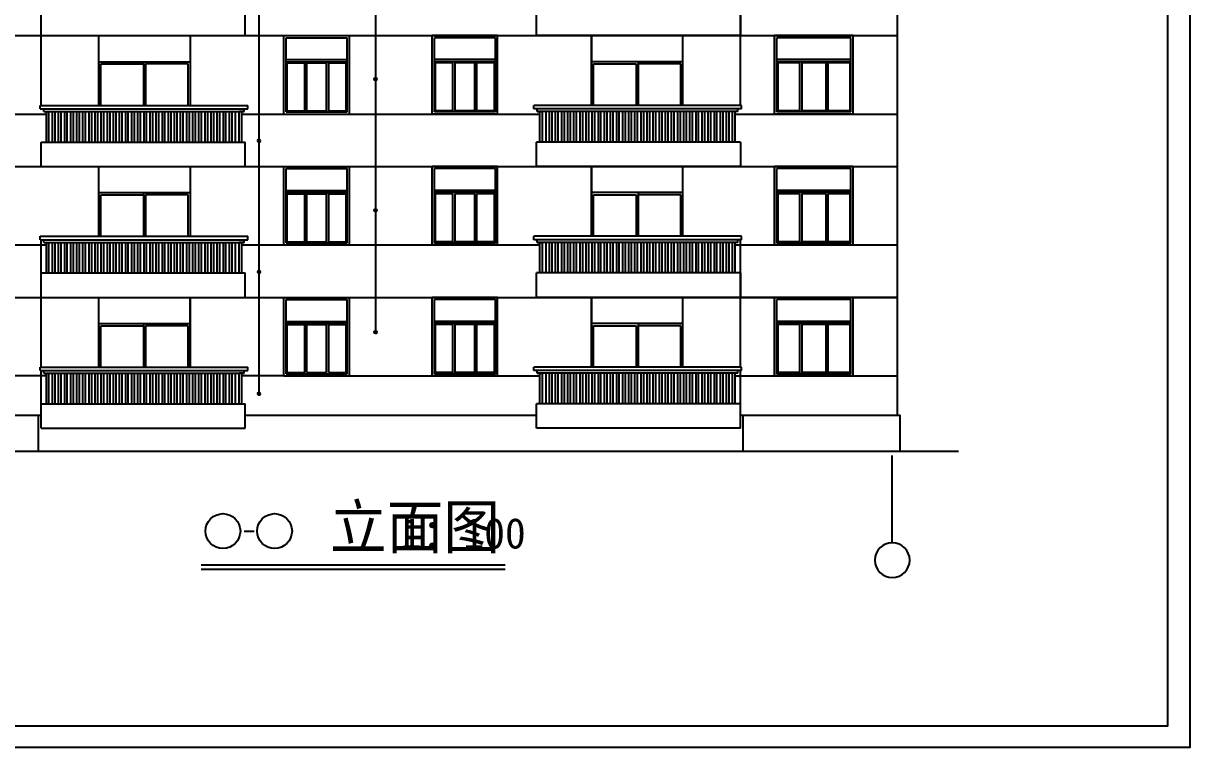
# Model space of a CAD drawing. Header units: metres. Extents: x 338339 to 1133840, y -479113 to 96125.
# Drawn here: x 493822 to 520571, y -253427 to -236826 of the extents above; entities that cross this region are included whole.
import ezdxf

# ---------------------------------------------------------------- set-up
doc = ezdxf.new("R2010")
doc.units = ezdxf.units.M
for name, color, linetype in [('AXIS', 3, 'Continuous'), ('PUB_TEXT', 7, 'Continuous'), ('PUB_TITLE', 4, 'Continuous')]:
    doc.layers.add(name, color=color, linetype=linetype)

# ---------------------------------------------------------------- blocks, each defined once
blk = doc.blocks.new('_AXISO')
blk.add_circle((0, 0), 0.5)

msp = doc.modelspace()

# ---------------------------------------------------------------- hatches: boundary and pattern name
h = msp.add_hatch()
h.set_pattern_fill('SOLID')
h.paths.add_polyline_path([(501928.75, -238106.67, 1), (501868.75, -238106.67, 1)])
h = msp.add_hatch()
h.set_pattern_fill('SOLID')
h.paths.add_polyline_path([(499257.29, -239516.55, 1), (499197.29, -239516.55, 1)])
h = msp.add_hatch()
h.set_pattern_fill('SOLID')
h.paths.add_polyline_path([(499257.29, -239517.13, 1), (499197.29, -239517.13, 1)])
h = msp.add_hatch()
h.set_pattern_fill('SOLID')
h.paths.add_polyline_path([(501928.75, -241111.18, 1), (501868.75, -241111.18, 1)])
h = msp.add_hatch()
h.set_pattern_fill('SOLID')
h.paths.add_polyline_path([(499257.29, -242521.64, 1), (499197.29, -242521.64, 1)])
h = msp.add_hatch()
h.set_pattern_fill('SOLID')
h.paths.add_polyline_path([(501928.75, -243904.85, 1), (501868.75, -243904.85, 1)])
h = msp.add_hatch()
h.set_pattern_fill('SOLID')
h.paths.add_polyline_path([(499257.29, -245315.31, 1), (499197.29, -245315.31, 1)])

# ---------------------------------------------------------------- linework, layer by layer
for p, q in [((501898.75, -226057.94), (501898.75, -243907.51)), ((499226.25, -226981.71), (499226.25, -245307.71)), ((513869.99, -241785.92), (513869.99, -232785.92)), ((494229.99, -238705.92), (494229.99, -235785.92)), ((510269.99, -238705.92), (510269.99, -235785.92)), ((494229.99, -237105.92), (494229.99, -236545.92)), ((498909.99, -237105.92), (498909.99, -236545.92)), ((505589.99, -237105.92), (505589.99, -236545.92)), ((510269.99, -236545.92), (510269.99, -237105.92)), ((490629.99, -237105.92), (501499.99, -237105.92)), ((494229.99, -237105.92), (498909.99, -237105.92)), ((495549.99, -237105.92), (497649.99, -237105.92)), ((495549.99, -237105.92), (497649.99, -237105.92)), ((495549.99, -238705.92), (495549.99, -237105.92)), ((495849.99, -237105.92), (497349.99, -237105.92)), ((497649.99, -237105.92), (497649.99, -238705.92)), ((499799.99, -237105.92), (501299.99, -237105.92)), ((499799.99, -238905.92), (499799.99, -237105.92)), ((499849.99, -237155.92), (501249.99, -237155.92)), ((499849.99, -238855.92), (499849.99, -237155.92)), ((501249.99, -238855.92), (501249.99, -237155.92)), ((501299.99, -238905.92), (501299.99, -237105.92)), ((501299.99, -237105.92), (513869.99, -237105.92)), ((503199.99, -238905.92), (503199.99, -237105.92)), ((504699.99, -237105.92), (503199.99, -237105.92)), ((503249.99, -238855.92), (503249.99, -237155.92)), ((504649.99, -237155.92), (503249.99, -237155.92)), ((504649.99, -238855.92), (504649.99, -237155.92)), ((504699.99, -238905.92), (504699.99, -237105.92)), ((510269.99, -237105.92), (505589.99, -237105.92)), ((506849.99, -238705.92), (506849.99, -237105.92)), ((506849.99, -237105.92), (506849.99, -238705.92)), ((508949.99, -237105.92), (506849.99, -237105.92)), ((508949.99, -237105.92), (506849.99, -237105.92)), ((508649.99, -237105.92), (507149.99, -237105.92)), ((508949.99, -238705.92), (508949.99, -237105.92)), ((508949.99, -238705.92), (508949.99, -237105.92)), ((511049.99, -238905.92), (511049.99, -237105.92)), ((512849.99, -237105.92), (511049.99, -237105.92)), ((512799.99, -237155.92), (511099.99, -237155.92)), ((511099.99, -238855.92), (511099.99, -237155.92)), ((512699.99, -237105.92), (511199.99, -237105.92)), ((512699.99, -237105.92), (511199.99, -237105.92)), ((512799.99, -238855.92), (512799.99, -237155.92)), ((512849.99, -238905.92), (512849.99, -237105.92)), ((495549.99, -237705.92), (497649.99, -237705.92)), ((495599.99, -237755.92), (496574.99, -237755.92)), ((495599.99, -238705.92), (495599.99, -237755.92)), ((496574.99, -237705.92), (496574.99, -238705.92)), ((497599.99, -237755.92), (496624.99, -237755.92)), ((496624.99, -237755.92), (496624.99, -238705.92)), ((497599.99, -238705.92), (497599.99, -237755.92)), ((499849.99, -237655.92), (501249.99, -237655.92)), ((499849.99, -237705.92), (501249.99, -237705.92)), ((499874.99, -238830.92), (499874.99, -237730.92)), ((499874.99, -237730.92), (500274.99, -237730.92)), ((500274.99, -238830.92), (500274.99, -237730.92)), ((500324.99, -238830.92), (500324.99, -237730.92)), ((500324.99, -237730.92), (500774.99, -237730.92)), ((500774.99, -238830.92), (500774.99, -237730.92)), ((500824.99, -238830.92), (500824.99, -237730.92)), ((500824.99, -237730.92), (501224.99, -237730.92)), ((501224.99, -238830.92), (501224.99, -237730.92)), ((504649.99, -237655.92), (503249.99, -237655.92)), ((504649.99, -237705.92), (503249.99, -237705.92)), ((503674.99, -237730.92), (503274.99, -237730.92)), ((503274.99, -238830.92), (503274.99, -237730.92)), ((503674.99, -238830.92), (503674.99, -237730.92)), ((504174.99, -237730.92), (503724.99, -237730.92)), ((503724.99, -238830.92), (503724.99, -237730.92)), ((504174.99, -238830.92), (504174.99, -237730.92)), ((504624.99, -237730.92), (504224.99, -237730.92)), ((504224.99, -238830.92), (504224.99, -237730.92)), ((504624.99, -238830.92), (504624.99, -237730.92)), ((508949.99, -237705.92), (506849.99, -237705.92)), ((506899.99, -238705.92), (506899.99, -237755.92)), ((506899.99, -237755.92), (507874.99, -237755.92)), ((507874.99, -237755.92), (507874.99, -238705.92)), ((507924.99, -237705.92), (507924.99, -238705.92)), ((508899.99, -237755.92), (507924.99, -237755.92)), ((508899.99, -238705.92), (508899.99, -237755.92)), ((512799.99, -237655.92), (511099.99, -237655.92)), ((512799.99, -237705.92), (511099.99, -237705.92)), ((511124.99, -237730.92), (511124.99, -238830.92)), ((511624.99, -237730.92), (511124.99, -237730.92)), ((511624.99, -237730.92), (511624.99, -238830.92)), ((511674.99, -237730.92), (511674.99, -238830.92)), ((512224.99, -237730.92), (511674.99, -237730.92)), ((512224.99, -237730.92), (512224.99, -238830.92)), ((512774.99, -237730.92), (512274.99, -237730.92)), ((512274.99, -237730.92), (512274.99, -238830.92)), ((512774.99, -237730.92), (512774.99, -238830.92)), ((494209.99, -238785.92), (494209.99, -238705.92)), ((494209.99, -238705.92), (498969.99, -238705.92)), ((494209.99, -238785.92), (498969.99, -238785.92)), ((494289.99, -238845.92), (494289.99, -238785.92)), ((494289.99, -238845.92), (498889.99, -238845.92)), ((494349.99, -239545.92), (494349.99, -238845.92)), ((494409.99, -239545.92), (494409.99, -238845.92)), ((494489.99, -239545.92), (494489.99, -238845.92)), ((494549.99, -239545.92), (494549.99, -238845.92)), ((494629.99, -239545.92), (494629.99, -238845.92)), ((494689.99, -239545.92), (494689.99, -238845.92)), ((494769.99, -239545.92), (494769.99, -238845.92)), ((494829.99, -239545.92), (494829.99, -238845.92)), ((494909.99, -239545.92), (494909.99, -238845.92)), ((494969.99, -239545.92), (494969.99, -238845.92)), ((495049.99, -239545.92), (495049.99, -238845.92)), ((495109.99, -239545.92), (495109.99, -238845.92)), ((495189.99, -239545.92), (495189.99, -238845.92)), ((495249.99, -239545.92), (495249.99, -238845.92)), ((495329.99, -239545.92), (495329.99, -238845.92)), ((495389.99, -239545.92), (495389.99, -238845.92)), ((495469.99, -239545.92), (495469.99, -238845.92)), ((495529.99, -239545.92), (495529.99, -238845.92)), ((495609.99, -239545.92), (495609.99, -238845.92)), ((495669.99, -239545.92), (495669.99, -238845.92)), ((495749.99, -239545.92), (495749.99, -238845.92)), ((495809.99, -239545.92), (495809.99, -238845.92)), ((495889.99, -239545.92), (495889.99, -238845.92)), ((495949.99, -239545.92), (495949.99, -238845.92)), ((496029.99, -239545.92), (496029.99, -238845.92)), ((496089.99, -239545.92), (496089.99, -238845.92)), ((496169.99, -239545.92), (496169.99, -238845.92)), ((496229.99, -239545.92), (496229.99, -238845.92)), ((496309.99, -239545.92), (496309.99, -238845.92)), ((496369.99, -239545.92), (496369.99, -238845.92)), ((496449.99, -239545.92), (496449.99, -238845.92)), ((496509.99, -239545.92), (496509.99, -238845.92)), ((496589.99, -239545.92), (496589.99, -238845.92)), ((496649.99, -239545.92), (496649.99, -238845.92)), ((496729.99, -239545.92), (496729.99, -238845.92)), ((496789.99, -239545.92), (496789.99, -238845.92)), ((496869.99, -239545.92), (496869.99, -238845.92)), ((496929.99, -239545.92), (496929.99, -238845.92)), ((497009.99, -239545.92), (497009.99, -238845.92)), ((497069.99, -239545.92), (497069.99, -238845.92)), ((497149.99, -239545.92), (497149.99, -238845.92)), ((497209.99, -239545.92), (497209.99, -238845.92)), ((497289.99, -239545.92), (497289.99, -238845.92)), ((497349.99, -239545.92), (497349.99, -238845.92)), ((497429.99, -239545.92), (497429.99, -238845.92)), ((497489.99, -239545.92), (497489.99, -238845.92)), ((497569.99, -239545.92), (497569.99, -238845.92)), ((497629.99, -239545.92), (497629.99, -238845.92)), ((497709.99, -239545.92), (497709.99, -238845.92)), ((497769.99, -239545.92), (497769.99, -238845.92)), ((497849.99, -239545.92), (497849.99, -238845.92)), ((497909.99, -239545.92), (497909.99, -238845.92)), ((497989.99, -239545.92), (497989.99, -238845.92)), ((498049.99, -239545.92), (498049.99, -238845.92)), ((498129.99, -239545.92), (498129.99, -238845.92)), ((498189.99, -239545.92), (498189.99, -238845.92)), ((498269.99, -239545.92), (498269.99, -238845.92)), ((498329.99, -239545.92), (498329.99, -238845.92)), ((498409.99, -239545.92), (498409.99, -238845.92)), ((498469.99, -239545.92), (498469.99, -238845.92)), ((498549.99, -239545.92), (498549.99, -238845.92)), ((498609.99, -239545.92), (498609.99, -238845.92)), ((498689.99, -239545.92), (498689.99, -238845.92)), ((498889.99, -238845.92), (498769.99, -238845.92)), ((498769.99, -239545.92), (498769.99, -238845.92)), ((498829.99, -239545.92), (498829.99, -238845.92)), ((498889.99, -238845.92), (498889.99, -238785.92)), ((498969.99, -238785.92), (498969.99, -238705.92)), ((499849.99, -238855.92), (501249.99, -238855.92)), ((499874.99, -238830.92), (500274.99, -238830.92)), ((500324.99, -238830.92), (500774.99, -238830.92)), ((500824.99, -238830.92), (501224.99, -238830.92)), ((504649.99, -238855.92), (503249.99, -238855.92)), ((503674.99, -238830.92), (503274.99, -238830.92)), ((504174.99, -238830.92), (503724.99, -238830.92)), ((504624.99, -238830.92), (504224.99, -238830.92)), ((505529.99, -238785.92), (505529.99, -238705.92)), ((510289.99, -238705.92), (505529.99, -238705.92)), ((510289.99, -238785.92), (505529.99, -238785.92)), ((505609.99, -238845.92), (505609.99, -238785.92)), ((505609.99, -238845.92), (505729.99, -238845.92)), ((510209.99, -238845.92), (505609.99, -238845.92)), ((505669.99, -239545.92), (505669.99, -238845.92)), ((505729.99, -239545.92), (505729.99, -238845.92)), ((505809.99, -239545.92), (505809.99, -238845.92)), ((505889.99, -239545.92), (505889.99, -238845.92)), ((505949.99, -239545.92), (505949.99, -238845.92)), ((506029.99, -239545.92), (506029.99, -238845.92)), ((506089.99, -239545.92), (506089.99, -238845.92)), ((506169.99, -239545.92), (506169.99, -238845.92)), ((506229.99, -239545.92), (506229.99, -238845.92)), ((506309.99, -239545.92), (506309.99, -238845.92)), ((506369.99, -239545.92), (506369.99, -238845.92)), ((506449.99, -239545.92), (506449.99, -238845.92)), ((506509.99, -239545.92), (506509.99, -238845.92)), ((506589.99, -239545.92), (506589.99, -238845.92)), ((506649.99, -239545.92), (506649.99, -238845.92)), ((506729.99, -239545.92), (506729.99, -238845.92)), ((506789.99, -239545.92), (506789.99, -238845.92)), ((506869.99, -239545.92), (506869.99, -238845.92)), ((506929.99, -239545.92), (506929.99, -238845.92)), ((507009.99, -239545.92), (507009.99, -238845.92)), ((507069.99, -239545.92), (507069.99, -238845.92)), ((507149.99, -239545.92), (507149.99, -238845.92)), ((507209.99, -239545.92), (507209.99, -238845.92)), ((507289.99, -239545.92), (507289.99, -238845.92)), ((507349.99, -239545.92), (507349.99, -238845.92)), ((507429.99, -239545.92), (507429.99, -238845.92)), ((507489.99, -239545.92), (507489.99, -238845.92)), ((507569.99, -239545.92), (507569.99, -238845.92)), ((507629.99, -239545.92), (507629.99, -238845.92)), ((507709.99, -239545.92), (507709.99, -238845.92)), ((507769.99, -239545.92), (507769.99, -238845.92)), ((507849.99, -239545.92), (507849.99, -238845.92)), ((507909.99, -239545.92), (507909.99, -238845.92)), ((507989.99, -239545.92), (507989.99, -238845.92)), ((508049.99, -239545.92), (508049.99, -238845.92)), ((508129.99, -239545.92), (508129.99, -238845.92)), ((508189.99, -239545.92), (508189.99, -238845.92)), ((508269.99, -239545.92), (508269.99, -238845.92)), ((508329.99, -239545.92), (508329.99, -238845.92)), ((508409.99, -239545.92), (508409.99, -238845.92)), ((508469.99, -239545.92), (508469.99, -238845.92)), ((508549.99, -239545.92), (508549.99, -238845.92)), ((508609.99, -239545.92), (508609.99, -238845.92)), ((508689.99, -239545.92), (508689.99, -238845.92)), ((508749.99, -239545.92), (508749.99, -238845.92)), ((508829.99, -239545.92), (508829.99, -238845.92)), ((508889.99, -239545.92), (508889.99, -238845.92)), ((508969.99, -239545.92), (508969.99, -238845.92)), ((509029.99, -239545.92), (509029.99, -238845.92)), ((509109.99, -239545.92), (509109.99, -238845.92)), ((509169.99, -239545.92), (509169.99, -238845.92)), ((509249.99, -239545.92), (509249.99, -238845.92)), ((509309.99, -239545.92), (509309.99, -238845.92)), ((509389.99, -239545.92), (509389.99, -238845.92)), ((509449.99, -239545.92), (509449.99, -238845.92)), ((509529.99, -239545.92), (509529.99, -238845.92)), ((509589.99, -239545.92), (509589.99, -238845.92)), ((509669.99, -239545.92), (509669.99, -238845.92)), ((509729.99, -239545.92), (509729.99, -238845.92)), ((509809.99, -239545.92), (509809.99, -238845.92)), ((509869.99, -239545.92), (509869.99, -238845.92)), ((509949.99, -239545.92), (509949.99, -238845.92)), ((510009.99, -239545.92), (510009.99, -238845.92)), ((510089.99, -239545.92), (510089.99, -238845.92)), ((510149.99, -239545.92), (510149.99, -238845.92)), ((510209.99, -238845.92), (510209.99, -238785.92)), ((510209.99, -238845.92), (510209.99, -238785.92)), ((510289.99, -238785.92), (510289.99, -238705.92)), ((510289.99, -238785.92), (510289.99, -238705.92)), ((512799.99, -238855.92), (511099.99, -238855.92)), ((511624.99, -238830.92), (511124.99, -238830.92)), ((512224.99, -238830.92), (511674.99, -238830.92)), ((512774.99, -238830.92), (512274.99, -238830.92)), ((490629.99, -238905.92), (494349.99, -238905.92)), ((498829.99, -238905.92), (501499.99, -238905.92)), ((499799.99, -238905.92), (501299.99, -238905.92)), ((501299.99, -238905.92), (505669.99, -238905.92)), ((504699.99, -238905.92), (503199.99, -238905.92)), ((510149.99, -238905.92), (513869.99, -238905.92)), ((512849.99, -238905.92), (511049.99, -238905.92)), ((494229.99, -240105.92), (494229.99, -239545.92)), ((494229.99, -239545.92), (498909.99, -239545.92)), ((494229.99, -240105.92), (494229.99, -239545.92)), ((494229.99, -239545.92), (498909.99, -239545.92)), ((498909.99, -240105.92), (498909.99, -239545.92)), ((498909.99, -240105.92), (498909.99, -239545.92)), ((505589.99, -240105.92), (505589.99, -239545.92)), ((505589.99, -240105.92), (505589.99, -239545.92)), ((510269.99, -239545.92), (505589.99, -239545.92)), ((510269.99, -239545.92), (505589.99, -239545.92)), ((510269.99, -239545.92), (510269.99, -240105.92)), ((510269.99, -239545.92), (510269.99, -240105.92)), ((490629.99, -240105.92), (501499.99, -240105.92)), ((490629.99, -240105.92), (501499.99, -240105.92)), ((494229.99, -240105.92), (498909.99, -240105.92)), ((494229.99, -240105.92), (498909.99, -240105.92)), ((495549.99, -240105.92), (497649.99, -240105.92)), ((495549.99, -240105.92), (497649.99, -240105.92)), ((495549.99, -240105.92), (497649.99, -240105.92)), ((495549.99, -240105.92), (497649.99, -240105.92)), ((495549.99, -241705.92), (495549.99, -240105.92)), ((495849.99, -240105.92), (497349.99, -240105.92)), ((495849.99, -240105.92), (497349.99, -240105.92)), ((497649.99, -240105.92), (497649.99, -241705.92)), ((499799.99, -240105.92), (501299.99, -240105.92)), ((499799.99, -241905.92), (499799.99, -240105.92)), ((499799.99, -240105.92), (501299.99, -240105.92)), ((499849.99, -240155.92), (501249.99, -240155.92)), ((499849.99, -241855.92), (499849.99, -240155.92)), ((499849.99, -240155.92), (501249.99, -240155.92)), ((501249.99, -241855.92), (501249.99, -240155.92)), ((501299.99, -241905.92), (501299.99, -240105.92)), ((501299.99, -240105.92), (513869.99, -240105.92)), ((501299.99, -240105.92), (513869.99, -240105.92)), ((503199.99, -241905.92), (503199.99, -240105.92)), ((504699.99, -240105.92), (503199.99, -240105.92)), ((504699.99, -240105.92), (503199.99, -240105.92)), ((503249.99, -241855.92), (503249.99, -240155.92)), ((504649.99, -240155.92), (503249.99, -240155.92)), ((504649.99, -240155.92), (503249.99, -240155.92)), ((504649.99, -241855.92), (504649.99, -240155.92)), ((504699.99, -241905.92), (504699.99, -240105.92)), ((510269.99, -240105.92), (505589.99, -240105.92)), ((510269.99, -240105.92), (505589.99, -240105.92)), ((506849.99, -241705.92), (506849.99, -240105.92)), ((506849.99, -240105.92), (506849.99, -241705.92)), ((508949.99, -240105.92), (506849.99, -240105.92)), ((508949.99, -240105.92), (506849.99, -240105.92)), ((508949.99, -240105.92), (506849.99, -240105.92)), ((508949.99, -240105.92), (506849.99, -240105.92)), ((508649.99, -240105.92), (507149.99, -240105.92)), ((508649.99, -240105.92), (507149.99, -240105.92)), ((508949.99, -241705.92), (508949.99, -240105.92)), ((508949.99, -241705.92), (508949.99, -240105.92)), ((511049.99, -241905.92), (511049.99, -240105.92)), ((512849.99, -240105.92), (511049.99, -240105.92)), ((512849.99, -240105.92), (511049.99, -240105.92)), ((512799.99, -240155.92), (511099.99, -240155.92)), ((511099.99, -241855.92), (511099.99, -240155.92)), ((512799.99, -240155.92), (511099.99, -240155.92)), ((512699.99, -240105.92), (511199.99, -240105.92)), ((512699.99, -240105.92), (511199.99, -240105.92)), ((512699.99, -240105.92), (511199.99, -240105.92)), ((512699.99, -240105.92), (511199.99, -240105.92)), ((512799.99, -241855.92), (512799.99, -240155.92)), ((512849.99, -241905.92), (512849.99, -240105.92)), ((495549.99, -240705.92), (497649.99, -240705.92)), ((496574.99, -240705.92), (496574.99, -241705.92)), ((499849.99, -240655.92), (501249.99, -240655.92)), ((499849.99, -240705.92), (501249.99, -240705.92)), ((499874.99, -241830.92), (499874.99, -240730.92)), ((499874.99, -240730.92), (500274.99, -240730.92)), ((500274.99, -241830.92), (500274.99, -240730.92)), ((500324.99, -241830.92), (500324.99, -240730.92)), ((500324.99, -240730.92), (500774.99, -240730.92)), ((500774.99, -241830.92), (500774.99, -240730.92)), ((500824.99, -241830.92), (500824.99, -240730.92)), ((500824.99, -240730.92), (501224.99, -240730.92)), ((501224.99, -241830.92), (501224.99, -240730.92)), ((504649.99, -240655.92), (503249.99, -240655.92)), ((504649.99, -240705.92), (503249.99, -240705.92)), ((503674.99, -240730.92), (503274.99, -240730.92)), ((503274.99, -241830.92), (503274.99, -240730.92)), ((503674.99, -241830.92), (503674.99, -240730.92)), ((504174.99, -240730.92), (503724.99, -240730.92)), ((503724.99, -241830.92), (503724.99, -240730.92)), ((504174.99, -241830.92), (504174.99, -240730.92)), ((504624.99, -240730.92), (504224.99, -240730.92)), ((504224.99, -241830.92), (504224.99, -240730.92)), ((504624.99, -241830.92), (504624.99, -240730.92)), ((508949.99, -240705.92), (506849.99, -240705.92)), ((507924.99, -240705.92), (507924.99, -241705.92)), ((512799.99, -240655.92), (511099.99, -240655.92)), ((512799.99, -240705.92), (511099.99, -240705.92)), ((511124.99, -240730.92), (511124.99, -241830.92)), ((511624.99, -240730.92), (511124.99, -240730.92)), ((511624.99, -240730.92), (511624.99, -241830.92)), ((511674.99, -240730.92), (511674.99, -241830.92)), ((512224.99, -240730.92), (511674.99, -240730.92)), ((512224.99, -240730.92), (512224.99, -241830.92)), ((512774.99, -240730.92), (512274.99, -240730.92)), ((512274.99, -240730.92), (512274.99, -241830.92)), ((512774.99, -240730.92), (512774.99, -241830.92)), ((495599.99, -240755.92), (496574.99, -240755.92)), ((495599.99, -241705.92), (495599.99, -240755.92)), ((497599.99, -240755.92), (496624.99, -240755.92)), ((496624.99, -240755.92), (496624.99, -241705.92)), ((497599.99, -241705.92), (497599.99, -240755.92)), ((506899.99, -241705.92), (506899.99, -240755.92)), ((506899.99, -240755.92), (507874.99, -240755.92)), ((507874.99, -240755.92), (507874.99, -241705.92)), ((508899.99, -240755.92), (507924.99, -240755.92)), ((508899.99, -241705.92), (508899.99, -240755.92)), ((494209.99, -241785.92), (494209.99, -241705.92)), ((494209.99, -241705.92), (498969.99, -241705.92)), ((494209.99, -241785.92), (498969.99, -241785.92)), ((494229.99, -244705.92), (494229.99, -241785.92)), ((494289.99, -241845.92), (494289.99, -241785.92)), ((498889.99, -241845.92), (498889.99, -241785.92)), ((498969.99, -241785.92), (498969.99, -241705.92)), ((505529.99, -241785.92), (505529.99, -241705.92)), ((510289.99, -241705.92), (505529.99, -241705.92)), ((510289.99, -241785.92), (505529.99, -241785.92)), ((505609.99, -241845.92), (505609.99, -241785.92)), ((510209.99, -241845.92), (510209.99, -241785.92)), ((510209.99, -241845.92), (510209.99, -241785.92)), ((510269.99, -244705.92), (510269.99, -241785.92)), ((510289.99, -241785.92), (510289.99, -241705.92)), ((510289.99, -241785.92), (510289.99, -241705.92)), ((513869.99, -245805.92), (513869.99, -241785.92)), ((490629.99, -241905.92), (494349.99, -241905.92)), ((494289.99, -241845.92), (498889.99, -241845.92)), ((494349.99, -242545.92), (494349.99, -241845.92)), ((494409.99, -242545.92), (494409.99, -241845.92)), ((494489.99, -242545.92), (494489.99, -241845.92)), ((494549.99, -242545.92), (494549.99, -241845.92)), ((494629.99, -242545.92), (494629.99, -241845.92)), ((494689.99, -242545.92), (494689.99, -241845.92)), ((494769.99, -242545.92), (494769.99, -241845.92)), ((494829.99, -242545.92), (494829.99, -241845.92)), ((494909.99, -242545.92), (494909.99, -241845.92)), ((494969.99, -242545.92), (494969.99, -241845.92)), ((495049.99, -242545.92), (495049.99, -241845.92)), ((495109.99, -242545.92), (495109.99, -241845.92)), ((495189.99, -242545.92), (495189.99, -241845.92)), ((495249.99, -242545.92), (495249.99, -241845.92)), ((495329.99, -242545.92), (495329.99, -241845.92)), ((495389.99, -242545.92), (495389.99, -241845.92)), ((495469.99, -242545.92), (495469.99, -241845.92)), ((495529.99, -242545.92), (495529.99, -241845.92)), ((495609.99, -242545.92), (495609.99, -241845.92)), ((495669.99, -242545.92), (495669.99, -241845.92)), ((495749.99, -242545.92), (495749.99, -241845.92)), ((495809.99, -242545.92), (495809.99, -241845.92)), ((495889.99, -242545.92), (495889.99, -241845.92)), ((495949.99, -242545.92), (495949.99, -241845.92)), ((496029.99, -242545.92), (496029.99, -241845.92)), ((496089.99, -242545.92), (496089.99, -241845.92)), ((496169.99, -242545.92), (496169.99, -241845.92)), ((496229.99, -242545.92), (496229.99, -241845.92)), ((496309.99, -242545.92), (496309.99, -241845.92)), ((496369.99, -242545.92), (496369.99, -241845.92)), ((496449.99, -242545.92), (496449.99, -241845.92)), ((496509.99, -242545.92), (496509.99, -241845.92)), ((496589.99, -242545.92), (496589.99, -241845.92)), ((496649.99, -242545.92), (496649.99, -241845.92)), ((496729.99, -242545.92), (496729.99, -241845.92)), ((496789.99, -242545.92), (496789.99, -241845.92)), ((496869.99, -242545.92), (496869.99, -241845.92)), ((496929.99, -242545.92), (496929.99, -241845.92)), ((497009.99, -242545.92), (497009.99, -241845.92)), ((497069.99, -242545.92), (497069.99, -241845.92)), ((497149.99, -242545.92), (497149.99, -241845.92)), ((497209.99, -242545.92), (497209.99, -241845.92)), ((497289.99, -242545.92), (497289.99, -241845.92)), ((497349.99, -242545.92), (497349.99, -241845.92)), ((497429.99, -242545.92), (497429.99, -241845.92)), ((497489.99, -242545.92), (497489.99, -241845.92)), ((497569.99, -242545.92), (497569.99, -241845.92)), ((497629.99, -242545.92), (497629.99, -241845.92)), ((497709.99, -242545.92), (497709.99, -241845.92)), ((497769.99, -242545.92), (497769.99, -241845.92)), ((497849.99, -242545.92), (497849.99, -241845.92)), ((497909.99, -242545.92), (497909.99, -241845.92)), ((497989.99, -242545.92), (497989.99, -241845.92)), ((498049.99, -242545.92), (498049.99, -241845.92)), ((498129.99, -242545.92), (498129.99, -241845.92)), ((498189.99, -242545.92), (498189.99, -241845.92)), ((498269.99, -242545.92), (498269.99, -241845.92)), ((498329.99, -242545.92), (498329.99, -241845.92)), ((498409.99, -242545.92), (498409.99, -241845.92)), ((498469.99, -242545.92), (498469.99, -241845.92)), ((498549.99, -242545.92), (498549.99, -241845.92)), ((498609.99, -242545.92), (498609.99, -241845.92)), ((498689.99, -242545.92), (498689.99, -241845.92)), ((498889.99, -241845.92), (498769.99, -241845.92)), ((498769.99, -242545.92), (498769.99, -241845.92)), ((498829.99, -242545.92), (498829.99, -241845.92)), ((498829.99, -241905.92), (501499.99, -241905.92)), ((499799.99, -241905.92), (501299.99, -241905.92)), ((499849.99, -241855.92), (501249.99, -241855.92)), ((499874.99, -241830.92), (500274.99, -241830.92)), ((500324.99, -241830.92), (500774.99, -241830.92)), ((500824.99, -241830.92), (501224.99, -241830.92)), ((501299.99, -241905.92), (505669.99, -241905.92)), ((504699.99, -241905.92), (503199.99, -241905.92)), ((504649.99, -241855.92), (503249.99, -241855.92)), ((503674.99, -241830.92), (503274.99, -241830.92)), ((504174.99, -241830.92), (503724.99, -241830.92)), ((504624.99, -241830.92), (504224.99, -241830.92)), ((505609.99, -241845.92), (505729.99, -241845.92)), ((510209.99, -241845.92), (505609.99, -241845.92)), ((505669.99, -242545.92), (505669.99, -241845.92)), ((505729.99, -242545.92), (505729.99, -241845.92)), ((505809.99, -242545.92), (505809.99, -241845.92)), ((505889.99, -242545.92), (505889.99, -241845.92)), ((505949.99, -242545.92), (505949.99, -241845.92)), ((506029.99, -242545.92), (506029.99, -241845.92)), ((506089.99, -242545.92), (506089.99, -241845.92)), ((506169.99, -242545.92), (506169.99, -241845.92)), ((506229.99, -242545.92), (506229.99, -241845.92)), ((506309.99, -242545.92), (506309.99, -241845.92)), ((506369.99, -242545.92), (506369.99, -241845.92)), ((506449.99, -242545.92), (506449.99, -241845.92)), ((506509.99, -242545.92), (506509.99, -241845.92)), ((506589.99, -242545.92), (506589.99, -241845.92)), ((506649.99, -242545.92), (506649.99, -241845.92)), ((506729.99, -242545.92), (506729.99, -241845.92)), ((506789.99, -242545.92), (506789.99, -241845.92)), ((506869.99, -242545.92), (506869.99, -241845.92)), ((506929.99, -242545.92), (506929.99, -241845.92)), ((507009.99, -242545.92), (507009.99, -241845.92)), ((507069.99, -242545.92), (507069.99, -241845.92)), ((507149.99, -242545.92), (507149.99, -241845.92)), ((507209.99, -242545.92), (507209.99, -241845.92)), ((507289.99, -242545.92), (507289.99, -241845.92)), ((507349.99, -242545.92), (507349.99, -241845.92)), ((507429.99, -242545.92), (507429.99, -241845.92)), ((507489.99, -242545.92), (507489.99, -241845.92)), ((507569.99, -242545.92), (507569.99, -241845.92)), ((507629.99, -242545.92), (507629.99, -241845.92)), ((507709.99, -242545.92), (507709.99, -241845.92)), ((507769.99, -242545.92), (507769.99, -241845.92)), ((507849.99, -242545.92), (507849.99, -241845.92)), ((507909.99, -242545.92), (507909.99, -241845.92)), ((507989.99, -242545.92), (507989.99, -241845.92)), ((508049.99, -242545.92), (508049.99, -241845.92)), ((508129.99, -242545.92), (508129.99, -241845.92)), ((508189.99, -242545.92), (508189.99, -241845.92)), ((508269.99, -242545.92), (508269.99, -241845.92)), ((508329.99, -242545.92), (508329.99, -241845.92)), ((508409.99, -242545.92), (508409.99, -241845.92)), ((508469.99, -242545.92), (508469.99, -241845.92)), ((508549.99, -242545.92), (508549.99, -241845.92)), ((508609.99, -242545.92), (508609.99, -241845.92)), ((508689.99, -242545.92), (508689.99, -241845.92)), ((508749.99, -242545.92), (508749.99, -241845.92)), ((508829.99, -242545.92), (508829.99, -241845.92)), ((508889.99, -242545.92), (508889.99, -241845.92)), ((508969.99, -242545.92), (508969.99, -241845.92)), ((509029.99, -242545.92), (509029.99, -241845.92)), ((509109.99, -242545.92), (509109.99, -241845.92)), ((509169.99, -242545.92), (509169.99, -241845.92)), ((509249.99, -242545.92), (509249.99, -241845.92)), ((509309.99, -242545.92), (509309.99, -241845.92)), ((509389.99, -242545.92), (509389.99, -241845.92)), ((509449.99, -242545.92), (509449.99, -241845.92)), ((509529.99, -242545.92), (509529.99, -241845.92)), ((509589.99, -242545.92), (509589.99, -241845.92)), ((509669.99, -242545.92), (509669.99, -241845.92)), ((509729.99, -242545.92), (509729.99, -241845.92)), ((509809.99, -242545.92), (509809.99, -241845.92)), ((509869.99, -242545.92), (509869.99, -241845.92)), ((509949.99, -242545.92), (509949.99, -241845.92)), ((510009.99, -242545.92), (510009.99, -241845.92)), ((510089.99, -242545.92), (510089.99, -241845.92)), ((510149.99, -242545.92), (510149.99, -241845.92)), ((510149.99, -241905.92), (513869.99, -241905.92)), ((512849.99, -241905.92), (511049.99, -241905.92)), ((512799.99, -241855.92), (511099.99, -241855.92)), ((511624.99, -241830.92), (511124.99, -241830.92)), ((512224.99, -241830.92), (511674.99, -241830.92)), ((512774.99, -241830.92), (512274.99, -241830.92)), ((494229.99, -243105.92), (494229.99, -242545.92)), ((494229.99, -242545.92), (498909.99, -242545.92)), ((498909.99, -243105.92), (498909.99, -242545.92)), ((505589.99, -243105.92), (505589.99, -242545.92)), ((510269.99, -242545.92), (505589.99, -242545.92)), ((510269.99, -242545.92), (510269.99, -243105.92)), ((513869.99, -243470.13), (513869.99, -242545.92)), ((490629.99, -243105.92), (501299.99, -243105.92)), ((494229.99, -243105.92), (498909.99, -243105.92)), ((495549.99, -243105.92), (497649.99, -243105.92)), ((495549.99, -244705.92), (495549.99, -243105.92)), ((495549.99, -243105.92), (497649.99, -243105.92)), ((495549.99, -244705.92), (495549.99, -243105.92)), ((495849.99, -243105.92), (497349.99, -243105.92)), ((497649.99, -244705.92), (497649.99, -243105.92)), ((497649.99, -243105.92), (497649.99, -244705.92)), ((499799.99, -244905.92), (499799.99, -243105.92)), ((501299.99, -244905.92), (501299.99, -243105.92)), ((501299.99, -243105.92), (513869.99, -243105.92)), ((504699.99, -243105.92), (503199.99, -243105.92)), ((503199.99, -244905.92), (503199.99, -243105.92)), ((504699.99, -244905.92), (504699.99, -243105.92)), ((510269.99, -243105.92), (505589.99, -243105.92)), ((506849.99, -243105.92), (506849.99, -244705.92)), ((506849.99, -244705.92), (506849.99, -243105.92)), ((508949.99, -243105.92), (506849.99, -243105.92)), ((508949.99, -243105.92), (506849.99, -243105.92)), ((508649.99, -243105.92), (507149.99, -243105.92)), ((508949.99, -244705.92), (508949.99, -243105.92)), ((508949.99, -244705.92), (508949.99, -243105.92)), ((510029.99, -243105.92), (513869.99, -243105.92)), ((513869.99, -243105.92), (510029.99, -243105.92)), ((512999.99, -243105.92), (510899.99, -243105.92)), ((512999.99, -243105.92), (510899.99, -243105.92)), ((512849.99, -243105.92), (511049.99, -243105.92)), ((511049.99, -244905.92), (511049.99, -243105.92)), ((512699.99, -243105.92), (511199.99, -243105.92)), ((512699.99, -243105.92), (511199.99, -243105.92)), ((512849.99, -244905.92), (512849.99, -243105.92)), ((499849.99, -244855.92), (499849.99, -243155.92)), ((499849.99, -243155.92), (501249.99, -243155.92)), ((501249.99, -244855.92), (501249.99, -243155.92)), ((504649.99, -243155.92), (503249.99, -243155.92)), ((503249.99, -244855.92), (503249.99, -243155.92)), ((504649.99, -244855.92), (504649.99, -243155.92)), ((511099.99, -244855.92), (511099.99, -243155.92)), ((512799.99, -243155.92), (511099.99, -243155.92)), ((512799.99, -244855.92), (512799.99, -243155.92)), ((499849.99, -243655.92), (501249.99, -243655.92)), ((504649.99, -243655.92), (503249.99, -243655.92)), ((512799.99, -243655.92), (511099.99, -243655.92)), ((495549.99, -243705.92), (497649.99, -243705.92)), ((495599.99, -244705.92), (495599.99, -243755.92)), ((495599.99, -243755.92), (496574.99, -243755.92)), ((496574.99, -243705.92), (496574.99, -244705.92)), ((496624.99, -243755.92), (496624.99, -244705.92)), ((497599.99, -243755.92), (496624.99, -243755.92)), ((497599.99, -244705.92), (497599.99, -243755.92)), ((499849.99, -243705.92), (501249.99, -243705.92)), ((499874.99, -243730.92), (500274.99, -243730.92)), ((499874.99, -244830.92), (499874.99, -243730.92)), ((500274.99, -244830.92), (500274.99, -243730.92)), ((500324.99, -243730.92), (500774.99, -243730.92)), ((500324.99, -244830.92), (500324.99, -243730.92)), ((500774.99, -244830.92), (500774.99, -243730.92)), ((500824.99, -243730.92), (501224.99, -243730.92)), ((500824.99, -244830.92), (500824.99, -243730.92)), ((501224.99, -244830.92), (501224.99, -243730.92)), ((504649.99, -243705.92), (503249.99, -243705.92)), ((503274.99, -244830.92), (503274.99, -243730.92)), ((503674.99, -243730.92), (503274.99, -243730.92)), ((503674.99, -244830.92), (503674.99, -243730.92)), ((503724.99, -244830.92), (503724.99, -243730.92)), ((504174.99, -243730.92), (503724.99, -243730.92)), ((504174.99, -244830.92), (504174.99, -243730.92)), ((504224.99, -244830.92), (504224.99, -243730.92)), ((504624.99, -243730.92), (504224.99, -243730.92)), ((504624.99, -244830.92), (504624.99, -243730.92)), ((508949.99, -243705.92), (506849.99, -243705.92)), ((506899.99, -243755.92), (507874.99, -243755.92)), ((506899.99, -244705.92), (506899.99, -243755.92)), ((507874.99, -243755.92), (507874.99, -244705.92)), ((507924.99, -243705.92), (507924.99, -244705.92)), ((508899.99, -243755.92), (507924.99, -243755.92)), ((508899.99, -244705.92), (508899.99, -243755.92)), ((512799.99, -243705.92), (511099.99, -243705.92)), ((511624.99, -243730.92), (511124.99, -243730.92)), ((511124.99, -243730.92), (511124.99, -244830.92)), ((511624.99, -243730.92), (511624.99, -244830.92)), ((512224.99, -243730.92), (511674.99, -243730.92)), ((511674.99, -243730.92), (511674.99, -244830.92)), ((512224.99, -243730.92), (512224.99, -244830.92)), ((512274.99, -243730.92), (512274.99, -244830.92)), ((512774.99, -243730.92), (512274.99, -243730.92)), ((512774.99, -243730.92), (512774.99, -244830.92)), ((494209.99, -244785.92), (494209.99, -244705.92)), ((494209.99, -244705.92), (498969.99, -244705.92)), ((498969.99, -244785.92), (498969.99, -244705.92)), ((505529.99, -244785.92), (505529.99, -244705.92)), ((510289.99, -244705.92), (505529.99, -244705.92)), ((510289.99, -244785.92), (510289.99, -244705.92)), ((510289.99, -244785.92), (510289.99, -244705.92)), ((494349.99, -244905.92), (490629.99, -244905.92)), ((494209.99, -244785.92), (498969.99, -244785.92)), ((494229.99, -246105.92), (494229.99, -244785.92)), ((494289.99, -244845.92), (494289.99, -244785.92)), ((494289.99, -244845.92), (498889.99, -244845.92)), ((494349.99, -245545.92), (494349.99, -244845.92)), ((494409.99, -245545.92), (494409.99, -244845.92)), ((494489.99, -245545.92), (494489.99, -244845.92)), ((494549.99, -245545.92), (494549.99, -244845.92)), ((494629.99, -245545.92), (494629.99, -244845.92)), ((494689.99, -245545.92), (494689.99, -244845.92)), ((494769.99, -245545.92), (494769.99, -244845.92)), ((494829.99, -245545.92), (494829.99, -244845.92)), ((494909.99, -245545.92), (494909.99, -244845.92)), ((494969.99, -245545.92), (494969.99, -244845.92)), ((495049.99, -245545.92), (495049.99, -244845.92)), ((495109.99, -245545.92), (495109.99, -244845.92)), ((495189.99, -245545.92), (495189.99, -244845.92)), ((495249.99, -245545.92), (495249.99, -244845.92)), ((495329.99, -245545.92), (495329.99, -244845.92)), ((495389.99, -245545.92), (495389.99, -244845.92)), ((495469.99, -245545.92), (495469.99, -244845.92)), ((495529.99, -245545.92), (495529.99, -244845.92)), ((495609.99, -245545.92), (495609.99, -244845.92)), ((495669.99, -245545.92), (495669.99, -244845.92)), ((495749.99, -245545.92), (495749.99, -244845.92)), ((495809.99, -245545.92), (495809.99, -244845.92)), ((495889.99, -245545.92), (495889.99, -244845.92)), ((495949.99, -245545.92), (495949.99, -244845.92)), ((496029.99, -245545.92), (496029.99, -244845.92)), ((496089.99, -245545.92), (496089.99, -244845.92)), ((496169.99, -245545.92), (496169.99, -244845.92)), ((496229.99, -245545.92), (496229.99, -244845.92)), ((496309.99, -245545.92), (496309.99, -244845.92)), ((496369.99, -245545.92), (496369.99, -244845.92)), ((496449.99, -245545.92), (496449.99, -244845.92)), ((496509.99, -245545.92), (496509.99, -244845.92)), ((496589.99, -245545.92), (496589.99, -244845.92)), ((496649.99, -245545.92), (496649.99, -244845.92)), ((496729.99, -245545.92), (496729.99, -244845.92)), ((496789.99, -245545.92), (496789.99, -244845.92)), ((496869.99, -245545.92), (496869.99, -244845.92)), ((496929.99, -245545.92), (496929.99, -244845.92)), ((497009.99, -245545.92), (497009.99, -244845.92)), ((497069.99, -245545.92), (497069.99, -244845.92)), ((497149.99, -245545.92), (497149.99, -244845.92)), ((497209.99, -245545.92), (497209.99, -244845.92)), ((497289.99, -245545.92), (497289.99, -244845.92)), ((497349.99, -245545.92), (497349.99, -244845.92)), ((497429.99, -245545.92), (497429.99, -244845.92)), ((497489.99, -245545.92), (497489.99, -244845.92)), ((497569.99, -245545.92), (497569.99, -244845.92)), ((497629.99, -245545.92), (497629.99, -244845.92)), ((497709.99, -245545.92), (497709.99, -244845.92)), ((497769.99, -245545.92), (497769.99, -244845.92)), ((497849.99, -245545.92), (497849.99, -244845.92)), ((497909.99, -245545.92), (497909.99, -244845.92)), ((497989.99, -245545.92), (497989.99, -244845.92)), ((498049.99, -245545.92), (498049.99, -244845.92)), ((498129.99, -245545.92), (498129.99, -244845.92)), ((498189.99, -245545.92), (498189.99, -244845.92)), ((498269.99, -245545.92), (498269.99, -244845.92)), ((498329.99, -245545.92), (498329.99, -244845.92)), ((498409.99, -245545.92), (498409.99, -244845.92)), ((498469.99, -245545.92), (498469.99, -244845.92)), ((498549.99, -245545.92), (498549.99, -244845.92)), ((498609.99, -245545.92), (498609.99, -244845.92)), ((498689.99, -245545.92), (498689.99, -244845.92)), ((498769.99, -245545.92), (498769.99, -244845.92)), ((498889.99, -244845.92), (498769.99, -244845.92)), ((498829.99, -245545.92), (498829.99, -244845.92)), ((499799.99, -244905.92), (498829.99, -244905.92)), ((498889.99, -244845.92), (498889.99, -244785.92)), ((499799.99, -244905.92), (501299.99, -244905.92)), ((499849.99, -244855.92), (501249.99, -244855.92)), ((499874.99, -244830.92), (500274.99, -244830.92)), ((500324.99, -244830.92), (500774.99, -244830.92)), ((500824.99, -244830.92), (501224.99, -244830.92)), ((501299.99, -244905.92), (505669.99, -244905.92)), ((504699.99, -244905.92), (503199.99, -244905.92)), ((504649.99, -244855.92), (503249.99, -244855.92)), ((503674.99, -244830.92), (503274.99, -244830.92)), ((504174.99, -244830.92), (503724.99, -244830.92)), ((504624.99, -244830.92), (504224.99, -244830.92)), ((510289.99, -244785.92), (505529.99, -244785.92)), ((505609.99, -244845.92), (505609.99, -244785.92)), ((505609.99, -244845.92), (505729.99, -244845.92)), ((510209.99, -244845.92), (505609.99, -244845.92)), ((505669.99, -245545.92), (505669.99, -244845.92)), ((505729.99, -245545.92), (505729.99, -244845.92)), ((505809.99, -245545.92), (505809.99, -244845.92)), ((505889.99, -245545.92), (505889.99, -244845.92)), ((505949.99, -245545.92), (505949.99, -244845.92)), ((506029.99, -245545.92), (506029.99, -244845.92)), ((506089.99, -245545.92), (506089.99, -244845.92)), ((506169.99, -245545.92), (506169.99, -244845.92)), ((506229.99, -245545.92), (506229.99, -244845.92)), ((506309.99, -245545.92), (506309.99, -244845.92)), ((506369.99, -245545.92), (506369.99, -244845.92)), ((506449.99, -245545.92), (506449.99, -244845.92)), ((506509.99, -245545.92), (506509.99, -244845.92)), ((506589.99, -245545.92), (506589.99, -244845.92)), ((506649.99, -245545.92), (506649.99, -244845.92)), ((506729.99, -245545.92), (506729.99, -244845.92)), ((506789.99, -245545.92), (506789.99, -244845.92)), ((506869.99, -245545.92), (506869.99, -244845.92)), ((506929.99, -245545.92), (506929.99, -244845.92)), ((507009.99, -245545.92), (507009.99, -244845.92)), ((507069.99, -245545.92), (507069.99, -244845.92)), ((507149.99, -245545.92), (507149.99, -244845.92)), ((507209.99, -245545.92), (507209.99, -244845.92)), ((507289.99, -245545.92), (507289.99, -244845.92)), ((507349.99, -245545.92), (507349.99, -244845.92)), ((507429.99, -245545.92), (507429.99, -244845.92)), ((507489.99, -245545.92), (507489.99, -244845.92)), ((507569.99, -245545.92), (507569.99, -244845.92)), ((507629.99, -245545.92), (507629.99, -244845.92)), ((507709.99, -245545.92), (507709.99, -244845.92)), ((507769.99, -245545.92), (507769.99, -244845.92)), ((507849.99, -245545.92), (507849.99, -244845.92)), ((507909.99, -245545.92), (507909.99, -244845.92)), ((507989.99, -245545.92), (507989.99, -244845.92)), ((508049.99, -245545.92), (508049.99, -244845.92)), ((508129.99, -245545.92), (508129.99, -244845.92)), ((508189.99, -245545.92), (508189.99, -244845.92)), ((508269.99, -245545.92), (508269.99, -244845.92)), ((508329.99, -245545.92), (508329.99, -244845.92)), ((508409.99, -245545.92), (508409.99, -244845.92)), ((508469.99, -245545.92), (508469.99, -244845.92)), ((508549.99, -245545.92), (508549.99, -244845.92)), ((508609.99, -245545.92), (508609.99, -244845.92)), ((508689.99, -245545.92), (508689.99, -244845.92)), ((508749.99, -245545.92), (508749.99, -244845.92)), ((508829.99, -245545.92), (508829.99, -244845.92)), ((508889.99, -245545.92), (508889.99, -244845.92)), ((508969.99, -245545.92), (508969.99, -244845.92)), ((509029.99, -245545.92), (509029.99, -244845.92)), ((509109.99, -245545.92), (509109.99, -244845.92)), ((509169.99, -245545.92), (509169.99, -244845.92)), ((509249.99, -245545.92), (509249.99, -244845.92)), ((509309.99, -245545.92), (509309.99, -244845.92)), ((509389.99, -245545.92), (509389.99, -244845.92)), ((509449.99, -245545.92), (509449.99, -244845.92)), ((509529.99, -245545.92), (509529.99, -244845.92)), ((509589.99, -245545.92), (509589.99, -244845.92)), ((509669.99, -245545.92), (509669.99, -244845.92)), ((509729.99, -245545.92), (509729.99, -244845.92)), ((509809.99, -245545.92), (509809.99, -244845.92)), ((509869.99, -245545.92), (509869.99, -244845.92)), ((509949.99, -245545.92), (509949.99, -244845.92)), ((510009.99, -245545.92), (510009.99, -244845.92)), ((510089.99, -245545.92), (510089.99, -244845.92)), ((510209.99, -244845.92), (510089.99, -244845.92)), ((510149.99, -245545.92), (510149.99, -244845.92)), ((510149.99, -244905.92), (513869.99, -244905.92)), ((510209.99, -244845.92), (510209.99, -244785.92)), ((510269.99, -246105.92), (510269.99, -244785.92)), ((512849.99, -244905.92), (511049.99, -244905.92)), ((512799.99, -244855.92), (511099.99, -244855.92)), ((511624.99, -244830.92), (511124.99, -244830.92)), ((512224.99, -244830.92), (511674.99, -244830.92)), ((512774.99, -244830.92), (512274.99, -244830.92)), ((494229.99, -245545.92), (498909.99, -245545.92)), ((498909.99, -246105.92), (498909.99, -245545.92)), ((498909.99, -246105.92), (498909.99, -245545.92)), ((505589.99, -246105.92), (505589.99, -245545.92)), ((510269.99, -245545.92), (505589.99, -245545.92)), ((510269.99, -246105.92), (510269.99, -245545.92)), ((490569.99, -245805.92), (494229.99, -245805.92)), ((494169.99, -246630.92), (494169.99, -245805.92)), ((498909.99, -245805.92), (502249.99, -245805.92)), ((502249.99, -245805.92), (505589.99, -245805.92)), ((510269.99, -245805.92), (513929.99, -245805.92)), ((510329.99, -246630.92), (510329.99, -245805.92)), ((513929.99, -246630.92), (513929.99, -245805.92)), ((494229.99, -246105.92), (498909.99, -246105.92)), ((510269.99, -246105.92), (505589.99, -246105.92)), ((488738.15, -246630.92), (515266.56, -246630.92)), ((498890.28, -248463.69), (499116.36, -248463.69)), ((497903.06, -249336.48), (504871.9, -249336.48))]:
    msp.add_line(p, q)
for points in [[(489070.16, -246630.92), (515266.56, -246630.92)], [(497903.06, -249236.48), (504871.9, -249236.48)]]:
    msp.add_lwpolyline(points)
for centre in [(501898.75, -238106.67), (499227.29, -239516.55), (499227.29, -239517.13), (501898.75, -241111.18), (499227.29, -242521.64), (501898.75, -243904.85), (499227.29, -245315.31)]:
    msp.add_circle(centre, 30)
at = {"layer": 'AXIS'}
msp.add_line((513749.99, -248730.13), (513749.99, -246730.13), dxfattribs=at)
at = {"layer": 'PUB_TITLE'}
for points in [[(478571.19, -253427.17), (478571.19, -223727.17), (520571.19, -223727.17), (520571.19, -253427.17)], [(481071.19, -252927.17), (520071.19, -252927.17), (520071.19, -224227.17), (481071.19, -224227.17)]]:
    msp.add_lwpolyline(points, close=True, dxfattribs=at)

# ---------------------------------------------------------------- block references
at = {"layer": 'AXIS', "yscale": 800, "zscale": 800}
for p, xscale in [((498398.75, -248463.69), 800), ((499584.03, -248463.69), 800), ((513749.99, -249130.13), -800)]:
    msp.add_blockref('_AXISO', p, dxfattribs=dict(at, xscale=xscale))

# ---------------------------------------------------------------- texts
at = {"layer": 'PUB_TEXT'}
msp.add_text('   立面图', height=1000, dxfattribs=at).set_placement((498814.87, -248867.08))
at = {"layer": 'PUB_TITLE', "insert": (502484.58, -248163.24), "char_height": 700, "attachment_point": 1}
msp.add_mtext('{\\f宋体|b0|i0|c134|p54;1\\f宋体|b0|i0|c134|p2;：100}', dxfattribs=at)

doc.saveas('drawing.dxf')
